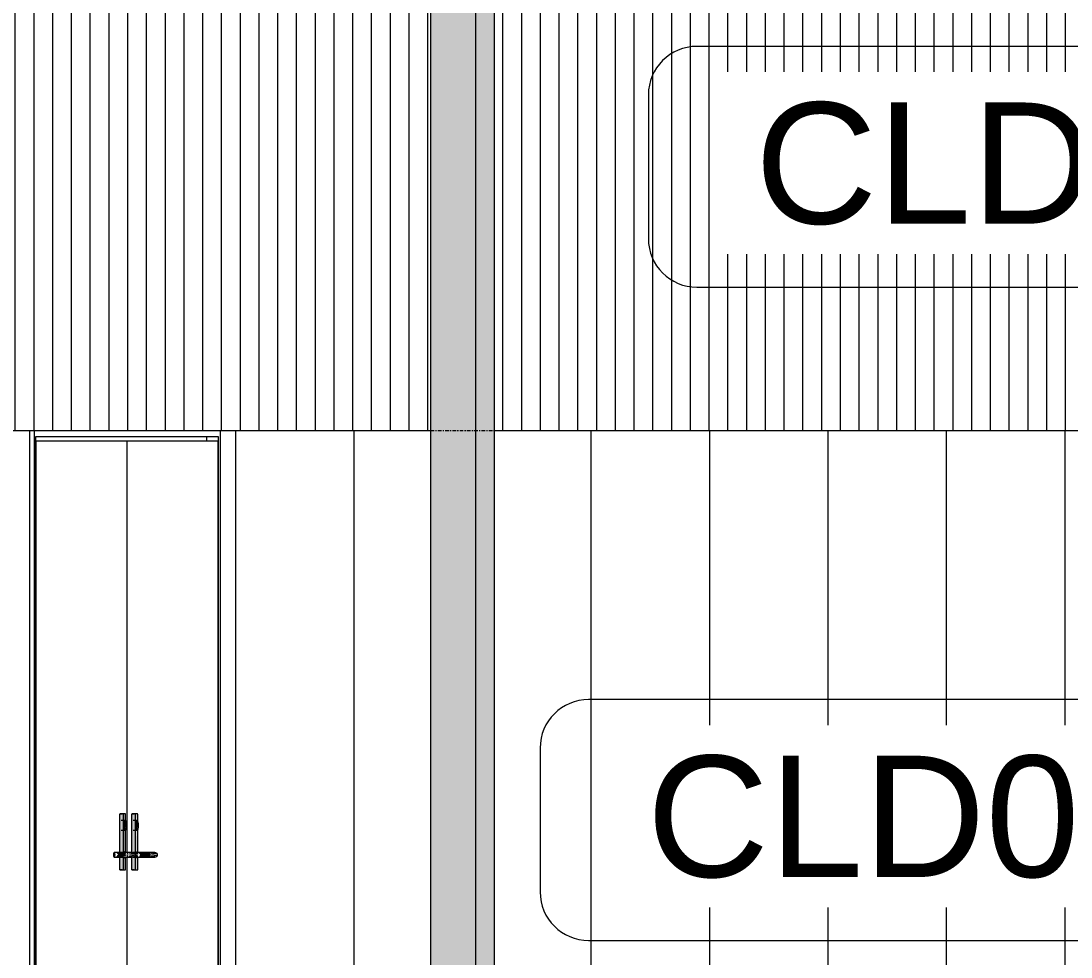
# Model space of a CAD drawing. Header units: millimetres. Extents: x -4612930 to -4329258, y -1064 to 30311.
# Drawn here: x -4524489 to -4521026, y 5863 to 8950 of the extents above; entities that cross this region are included whole.
import ezdxf

# ---------------------------------------------------------------- set-up
doc = ezdxf.new("R2010")
doc.units = ezdxf.units.MM
doc.linetypes.add('AEC_Center', pattern=[24, 12, -4, 4, -4])
for name, color, linetype, lineweight in [('A-ANNO-KEYN', 231, 'Continuous', 5), ('A-DOOR', 31, 'Continuous', 5), ('A-DOOR-FRAM', 31, 'Continuous', 5), ('A-FLOR-LEVL', 51, 'Continuous', 5), ('A-WALL', 113, 'Continuous', 5), ('A-WALL-PATT', 111, 'Continuous', 5), ('P-SANR-FIXT', 6, 'Continuous', 5)]:
    doc.layers.add(name, color=color, linetype=linetype, lineweight=lineweight)
doc.styles.add('Arial_1', font='arial.ttf', dxfattribs={"height": 400})

# ---------------------------------------------------------------- blocks, each defined once
blk = doc.blocks.new('Downpipe - L Spreader - Default-1556046-SOUTH WEST')
at = {"layer": 'P-SANR-FIXT'}
blk.add_hatch(color=256, dxfattribs=at).paths.add_polyline_path([(-4522940, 5200), (-4522927.3, 5200), (-4522927.3, 9643.8), (-4522931.2, 9643.1), (-4522945.6, 9647.9), (-4522953.5, 9650.5), (-4522989.2, 9643.1), (-4522987.8, 5200), (-4522945.6, 5200)])
blk.add_line((-4522927.2, 5200), (-4522927.2, 9646.5), dxfattribs=at)
blk = doc.blocks.new('X_Door-Panel-Hinge-Standard - Standard-2513151-SOUTH WEST')
at = {"layer": 'A-DOOR'}
for p, q in [((-4524139.1, 6207.1), (-4524139.1, 7565)), ((-4523839.6, 7565), (-4524139.1, 7565)), ((-4523839.6, 7565), (-4523839.6, 5225)), ((-4524139.1, 5225), (-4524139.1, 6192.9)), ((-4524090.3, 5645), (-4524090.3, 5325)), ((-4524090.3, 5645), (-4523888.4, 5645)), ((-4524087.7, 5643), (-4524090.3, 5645)), ((-4524087.7, 5643), (-4523887.2, 5643)), ((-4524087.7, 5327), (-4524087.7, 5643)), ((-4524081.2, 5623), (-4524081.2, 5347)), ((-4524081.2, 5623), (-4523893.7, 5623)), ((-4524081.2, 5621), (-4523909, 5621)), ((-4523913.9, 5621), (-4523905.7, 5601)), ((-4523909, 5609.1), (-4523909, 5621)), ((-4523908.3, 5623), (-4523908.3, 5609.1)), ((-4523893.7, 5347), (-4523893.7, 5623)), ((-4523888.4, 5645), (-4523887.2, 5643)), ((-4523887.2, 5643), (-4523887.2, 5327)), ((-4523905.7, 5601), (-4524081.2, 5601)), ((-4524081.2, 5598), (-4523905.7, 5598)), ((-4523914.8, 5598), (-4523905.7, 5575.8)), ((-4523909, 5583.9), (-4523909, 5598)), ((-4523908.3, 5598), (-4523908.3, 5583.9)), ((-4523905.7, 5601), (-4523905.7, 5598)), ((-4523905.7, 5575.8), (-4524081.2, 5575.8)), ((-4524081.2, 5572.8), (-4523905.7, 5572.8)), ((-4523905.7, 5550.6), (-4524081.2, 5550.6)), ((-4524081.2, 5547.6), (-4523905.7, 5547.6)), ((-4523914.8, 5572.8), (-4523905.7, 5550.6)), ((-4523914.8, 5547.6), (-4523905.7, 5525.4)), ((-4523909, 5558.7), (-4523909, 5572.8)), ((-4523909, 5533.5), (-4523909, 5547.6)), ((-4523908.3, 5572.8), (-4523908.3, 5558.7)), ((-4523908.3, 5547.6), (-4523908.3, 5533.5)), ((-4523905.7, 5575.8), (-4523905.7, 5572.8)), ((-4523905.7, 5550.6), (-4523905.7, 5547.6)), ((-4523905.7, 5525.4), (-4524081.2, 5525.4)), ((-4524081.2, 5522.4), (-4523905.7, 5522.4)), ((-4523914.8, 5522.4), (-4523905.7, 5500.2)), ((-4523909, 5508.3), (-4523909, 5522.4)), ((-4523908.3, 5522.4), (-4523908.3, 5508.3)), ((-4523905.7, 5525.4), (-4523905.7, 5522.4)), ((-4523905.7, 5500.2), (-4524081.2, 5500.2)), ((-4524081.2, 5497.2), (-4523905.7, 5497.2)), ((-4523905.7, 5475), (-4524081.2, 5475)), ((-4524081.2, 5472), (-4523905.7, 5472)), ((-4523914.8, 5497.2), (-4523905.7, 5475)), ((-4523914.8, 5472), (-4523905.7, 5449.8)), ((-4523909, 5483.1), (-4523909, 5497.2)), ((-4523909, 5457.9), (-4523909, 5472)), ((-4523908.3, 5497.2), (-4523908.3, 5483.1)), ((-4523908.3, 5472), (-4523908.3, 5457.9)), ((-4523905.7, 5500.2), (-4523905.7, 5497.2)), ((-4523905.7, 5475), (-4523905.7, 5472)), ((-4523905.7, 5449.8), (-4524081.2, 5449.8)), ((-4524081.2, 5446.8), (-4523905.7, 5446.8)), ((-4523914.8, 5446.8), (-4523905.7, 5424.6)), ((-4523909, 5432.7), (-4523909, 5446.8)), ((-4523908.3, 5446.8), (-4523908.3, 5432.7)), ((-4523905.7, 5449.8), (-4523905.7, 5446.8)), ((-4523905.7, 5424.6), (-4524081.2, 5424.6)), ((-4524081.2, 5421.6), (-4523905.7, 5421.6)), ((-4523914.8, 5421.6), (-4523905.7, 5399.4)), ((-4523909, 5407.5), (-4523909, 5421.6)), ((-4523908.3, 5421.6), (-4523908.3, 5407.5)), ((-4523905.7, 5424.6), (-4523905.7, 5421.6)), ((-4523905.7, 5399.4), (-4524081.2, 5399.4)), ((-4524081.2, 5396.4), (-4523905.7, 5396.4)), ((-4523905.7, 5374.2), (-4524081.2, 5374.2)), ((-4524081.2, 5371.2), (-4523905.7, 5371.2)), ((-4523914.8, 5396.4), (-4523905.7, 5374.2)), ((-4523914.8, 5371.2), (-4523905.7, 5349)), ((-4523909, 5382.3), (-4523909, 5396.4)), ((-4523909, 5357.1), (-4523909, 5371.2)), ((-4523908.3, 5396.4), (-4523908.3, 5382.3)), ((-4523908.3, 5371.2), (-4523908.3, 5357.1)), ((-4523905.7, 5399.4), (-4523905.7, 5396.4)), ((-4523905.7, 5374.2), (-4523905.7, 5371.2)), ((-4523905.7, 5349), (-4524081.3, 5349)), ((-4524081.2, 5347), (-4523893.7, 5347)), ((-4524090.3, 5325), (-4524087.7, 5327)), ((-4524090.3, 5325), (-4523888.4, 5325)), ((-4523887.2, 5327), (-4524087.7, 5327)), ((-4523888.4, 5325), (-4523887.2, 5327)), ((-4523839.6, 5225), (-4524139.1, 5225))]:
    blk.add_line(p, q, dxfattribs=at)
blk = doc.blocks.new('X_Door-Frame-Metal - Standard-V54-SOUTH WEST')
at = {"layer": 'A-DOOR-FRAM'}
for p, q in [((-4524459.7, 5200), (-4524459.7, 7600)), ((-4524446.4, 7600), (-4524446.4, 5200)), ((-4523832.4, 7600), (-4523832.4, 5200)), ((-4524439.9, 5200), (-4524439.9, 7580)), ((-4524439.9, 7580), (-4523838.9, 7580)), ((-4523877.7, 7580), (-4523877.7, 7565)), ((-4523838.9, 7580), (-4523838.9, 5200)), ((-4524007.2, 5225), (-4524007.2, 5200)), ((-4523976.6, 5225), (-4523976.6, 5200)), ((-4523885.8, 5225), (-4523885.8, 5200)), ((-4523877.7, 5225), (-4523877.7, 5200))]:
    blk.add_line(p, q, dxfattribs=at)
blk = doc.blocks.new('X_Door-Handle-Lockwood 4800 Series Lever - Standard-V55-SOUTH WEST')
at = {"layer": 'A-DOOR'}
for points in [[(-4524112.9, 6151), (-4524112.9, 6334), (-4524123.8, 6334), (-4524123.8, 6205.7), (-4524116.6, 6204), (-4524115.9, 6197.9), (-4524117.8, 6194.3), (-4524123.8, 6194.3), (-4524121.7, 6151), (-4524115.6, 6151)], [(-4524111.9, 6303), (-4524108.6, 6303), (-4524108.6, 6311.7), (-4524112.4, 6309.4), (-4524112.2, 6303)], [(-4524111.9, 6291), (-4524108.6, 6291), (-4524108.6, 6303), (-4524112.2, 6303)], [(-4524110.3, 6282.3), (-4524107.9, 6284.6), (-4524111.5, 6291), (-4524111.9, 6289.2), (-4524110.8, 6283.5)], [(-4524108.7, 6193.1), (-4524102.2, 6195), (-4524105.4, 6200), (-4524112, 6197.9), (-4524110.3, 6193.1), (-4524108.9, 6193.1)], [(-4524105.4, 6200), (-4524102.7, 6202.1), (-4524102.8, 6206.9), (-4524111.5, 6204.8), (-4524110.3, 6200), (-4524105.9, 6200)], [(-4524062.4, 6200), (-4524061.8, 6202.1), (-4524064.2, 6207.3), (-4524075.5, 6206.8), (-4524100.4, 6207), (-4524100.3, 6205.2), (-4524096.3, 6200), (-4524064.2, 6200)], [(-4524070, 6192.1), (-4524062, 6194.5), (-4524062.4, 6200), (-4524096.9, 6200), (-4524100, 6193), (-4524072.7, 6192.6)], [(-4524060.5, 6194.3), (-4524042.7, 6196), (-4524042, 6200), (-4524058.6, 6197.9), (-4524059.4, 6195.8)], [(-4524057.3, 6200), (-4524042, 6202.1), (-4524043.9, 6205.7), (-4524059.3, 6204), (-4524057.7, 6200)]]:
    blk.add_hatch(color=256, dxfattribs=at).paths.add_polyline_path(points)
h = blk.add_hatch(color=256, dxfattribs=at)
h.paths.add_polyline_path([(-4524104.5, 6151), (-4524107.9, 6190.3), (-4524110.3, 6191.3), (-4524111.7, 6190), (-4524112.9, 6151)])
h.paths.add_polyline_path([(-4524112.9, 6151), (-4524112.2, 6303), (-4524112.9, 6281.9), (-4524112.9, 6190)])
h.paths.add_polyline_path([(-4524111.8, 6202.6), (-4524108.7, 6210), (-4524105.5, 6210.7), (-4524107.9, 6281.3), (-4524110.3, 6282.3), (-4524111.8, 6281.3), (-4524111.8, 6203)])
h.paths.add_polyline_path([(-4524105, 6311.7), (-4524104.5, 6312.7), (-4524104.9, 6312.7)])
h.paths.add_polyline_path([(-4524108.7, 6313), (-4524105.4, 6335), (-4524112.4, 6334), (-4524111.9, 6331.3)])
h = blk.add_hatch(color=256, dxfattribs=at)
h.paths.add_polyline_path([(-4524108.6, 6291), (-4524102.1, 6291), (-4524103.2, 6307.4), (-4524105.4, 6310.5), (-4524108.6, 6303)])
h.paths.add_polyline_path([(-4524105.4, 6281), (-4524102.7, 6288.6), (-4524108.6, 6291), (-4524105.4, 6281.1)])
h = blk.add_hatch(color=256, dxfattribs=at)
h.paths.add_polyline_path([(-4524107, 6283.9), (-4524107.1, 6286.1), (-4524107.1, 6283.9)])
h.paths.add_polyline_path([(-4524105.5, 6289.7), (-4524105.4, 6291), (-4524107.5, 6290.5)])
h = blk.add_hatch(color=256, dxfattribs=at)
h.paths.add_polyline_path([(-4524052.7, 6207.2), (-4524053.6, 6205.7), (-4524050.8, 6205.7), (-4524048.2, 6208)])
h.paths.add_polyline_path([(-4524061.6, 6200), (-4524058.6, 6202.1), (-4524057.7, 6205.7), (-4524061.9, 6204), (-4524061.6, 6200.4)])
h = blk.add_hatch(color=256, dxfattribs=at)
h.paths.add_polyline_path([(-4524048.2, 6192), (-4524053.6, 6194.3), (-4524052.7, 6192.8)])
h.paths.add_polyline_path([(-4524052.7, 6192.8), (-4524056.4, 6194.3), (-4524059.3, 6196), (-4524059.3, 6200), (-4524061.8, 6197.9), (-4524060.5, 6193.8), (-4524056.1, 6192.9)])
for p, q in [((-4524123.8, 6205.7), (-4524123.8, 6334)), ((-4524112.6, 6335), (-4524123.5, 6335)), ((-4524123.5, 6335), (-4524115.7, 6335)), ((-4524105.4, 6313), (-4524119.6, 6313)), ((-4524112.9, 6334), (-4524112.9, 6151)), ((-4524104.8, 6335), (-4524112.6, 6335)), ((-4524104.5, 6312.3), (-4524104.5, 6334)), ((-4524119.6, 6281), (-4524105.4, 6281)), ((-4524111.9, 6291), (-4524111.9, 6303)), ((-4524108.6, 6303), (-4524108.6, 6291)), ((-4524104.5, 6206.9), (-4524104.5, 6281.9)), ((-4524102.1, 6291), (-4524102.1, 6303)), ((-4524100.2, 6208), (-4524119.6, 6208)), ((-4524066, 6208), (-4524073.6, 6208)), ((-4524049.3, 6208), (-4524065.9, 6208)), ((-4524123.8, 6151), (-4524123.8, 6194.3)), ((-4524119.6, 6192), (-4524100.2, 6192)), ((-4524104.5, 6151), (-4524104.5, 6193.3)), ((-4524073.6, 6192), (-4524066, 6192)), ((-4524065.9, 6192), (-4524049.3, 6192)), ((-4524123.5, 6150), (-4524112.6, 6150)), ((-4524115.7, 6150), (-4524123.5, 6150)), ((-4524112.6, 6150), (-4524104.8, 6150))]:
    blk.add_line(p, q, dxfattribs=at)
at = {"layer": 'A-DOOR', "flags": 128}
for points in [[(-4524065.9, 6208), (-4524066.2, 6208), (-4524066.6, 6208), (-4524067.1, 6208), (-4524067.6, 6208), (-4524068.1, 6208), (-4524068.7, 6208), (-4524069.3, 6208), (-4524069.9, 6208), (-4524070.6, 6208), (-4524071.3, 6208), (-4524072, 6208), (-4524072.8, 6208), (-4524073.6, 6208), (-4524074.4, 6208), (-4524075.3, 6208), (-4524076.2, 6208), (-4524077.1, 6208), (-4524078, 6208), (-4524078.9, 6208), (-4524079.9, 6208), (-4524080.9, 6208), (-4524081.9, 6208), (-4524082.9, 6208), (-4524084, 6208), (-4524085, 6208), (-4524086.1, 6208), (-4524087.1, 6208), (-4524088.2, 6208), (-4524089.3, 6208), (-4524090.3, 6208), (-4524091.4, 6208), (-4524092.5, 6208), (-4524093.6, 6208), (-4524094.6, 6208), (-4524095.7, 6208), (-4524096.8, 6208), (-4524097.8, 6208), (-4524098.9, 6208), (-4524099.9, 6208), (-4524100.2, 6208)], [(-4524066, 6208), (-4524065, 6208), (-4524064, 6208), (-4524063, 6208), (-4524062, 6208), (-4524061.1, 6208), (-4524060.2, 6208), (-4524059.3, 6208), (-4524058.4, 6208), (-4524057.6, 6208), (-4524056.8, 6208), (-4524056, 6208), (-4524055.2, 6208), (-4524054.5, 6208), (-4524053.8, 6208), (-4524053.1, 6208), (-4524052.5, 6208), (-4524051.9, 6208), (-4524051.3, 6208), (-4524050.8, 6208), (-4524050.4, 6208), (-4524049.9, 6208), (-4524049.5, 6208), (-4524049.2, 6208), (-4524048.8, 6208), (-4524048.6, 6208), (-4524048.3, 6208), (-4524048.1, 6208), (-4524048, 6208), (-4524047.9, 6208), (-4524047.8, 6208), (-4524047.8, 6208)], [(-4524047.8, 6208), (-4524047.8, 6208), (-4524047.9, 6208), (-4524048, 6208), (-4524048.1, 6208), (-4524048.3, 6208), (-4524048.6, 6208), (-4524048.8, 6208), (-4524049.2, 6208), (-4524049.3, 6208)], [(-4524047.8, 6208), (-4524047.5, 6208), (-4524047.1, 6208), (-4524046.8, 6207.9), (-4524046.5, 6207.9), (-4524046.2, 6207.8), (-4524045.9, 6207.8), (-4524045.6, 6207.7), (-4524045.3, 6207.6), (-4524045, 6207.5), (-4524044.7, 6207.4), (-4524044.4, 6207.2), (-4524044.1, 6207.1), (-4524043.8, 6206.9), (-4524043.5, 6206.8), (-4524043.3, 6206.6), (-4524043, 6206.4), (-4524042.8, 6206.2), (-4524042.5, 6206), (-4524042.3, 6205.8), (-4524042, 6205.6), (-4524041.8, 6205.3), (-4524041.6, 6205.1), (-4524041.4, 6204.8), (-4524041.2, 6204.6), (-4524041.1, 6204.3), (-4524040.9, 6204), (-4524040.7, 6203.8), (-4524040.6, 6203.5), (-4524040.5, 6203.2), (-4524040.3, 6202.9), (-4524040.2, 6202.6), (-4524040.1, 6202.3), (-4524040, 6202), (-4524040, 6201.7), (-4524039.9, 6201.4), (-4524039.9, 6201), (-4524039.8, 6200.7), (-4524039.8, 6200.4), (-4524039.8, 6200.1), (-4524039.8, 6200)], [(-4524039.8, 6200), (-4524039.8, 6199.7), (-4524039.8, 6199.4), (-4524039.8, 6199), (-4524039.9, 6198.7), (-4524039.9, 6198.4), (-4524040, 6198.1), (-4524040.1, 6197.8), (-4524040.2, 6197.5), (-4524040.3, 6197.2), (-4524040.4, 6196.9), (-4524040.6, 6196.6), (-4524040.7, 6196.3), (-4524040.8, 6196), (-4524041, 6195.8), (-4524041.2, 6195.5), (-4524041.4, 6195.2), (-4524041.6, 6195), (-4524041.8, 6194.7), (-4524042, 6194.5), (-4524042.2, 6194.3), (-4524042.4, 6194), (-4524042.7, 6193.8), (-4524042.9, 6193.6), (-4524043.2, 6193.4), (-4524043.5, 6193.3), (-4524043.7, 6193.1), (-4524044, 6192.9), (-4524044.3, 6192.8), (-4524044.6, 6192.7), (-4524044.9, 6192.5), (-4524045.2, 6192.4), (-4524045.5, 6192.3), (-4524045.8, 6192.3), (-4524046.1, 6192.2), (-4524046.4, 6192.1), (-4524046.7, 6192.1), (-4524047.1, 6192), (-4524047.4, 6192), (-4524047.7, 6192), (-4524047.8, 6192)], [(-4524100.2, 6192), (-4524099.2, 6192), (-4524098.1, 6192), (-4524097.1, 6192), (-4524096, 6192), (-4524094.9, 6192), (-4524093.9, 6192), (-4524092.8, 6192), (-4524091.7, 6192), (-4524090.6, 6192), (-4524089.5, 6192), (-4524088.5, 6192), (-4524087.4, 6192), (-4524086.3, 6192), (-4524085.3, 6192), (-4524084.2, 6192), (-4524083.2, 6192), (-4524082.2, 6192), (-4524081.2, 6192), (-4524080.2, 6192), (-4524079.2, 6192), (-4524078.2, 6192), (-4524077.3, 6192), (-4524076.4, 6192), (-4524075.5, 6192), (-4524074.7, 6192), (-4524073.8, 6192), (-4524073, 6192), (-4524072.2, 6192), (-4524071.5, 6192), (-4524070.8, 6192), (-4524070.1, 6192), (-4524069.5, 6192), (-4524068.8, 6192), (-4524068.3, 6192), (-4524067.7, 6192), (-4524067.2, 6192), (-4524066.8, 6192), (-4524066.3, 6192), (-4524066, 6192), (-4524065.9, 6192)], [(-4524047.8, 6192), (-4524047.8, 6192), (-4524047.9, 6192), (-4524048, 6192), (-4524048.1, 6192), (-4524048.3, 6192), (-4524048.6, 6192), (-4524048.8, 6192), (-4524049.2, 6192), (-4524049.5, 6192), (-4524049.9, 6192), (-4524050.4, 6192), (-4524050.8, 6192), (-4524051.4, 6192), (-4524051.9, 6192), (-4524052.5, 6192), (-4524053.1, 6192), (-4524053.8, 6192), (-4524054.5, 6192), (-4524055.2, 6192), (-4524056, 6192), (-4524056.8, 6192), (-4524057.6, 6192), (-4524058.4, 6192), (-4524059.3, 6192), (-4524060.2, 6192), (-4524061.1, 6192), (-4524062.1, 6192), (-4524063, 6192), (-4524064, 6192), (-4524065, 6192), (-4524066, 6192)], [(-4524049.3, 6192), (-4524048.9, 6192), (-4524048.6, 6192), (-4524048.4, 6192), (-4524048.2, 6192), (-4524048, 6192), (-4524047.9, 6192), (-4524047.8, 6192), (-4524047.8, 6192)]]:
    blk.add_lwpolyline(points, dxfattribs=at)
at = {"layer": 'A-DOOR'}
for centre, major_axis, start_param, end_param in [((-4524123.5, 6334), (0, 1), 0, 1.570796), ((-4524115.7, 6334), (0, 1), 4.712389, 6.283185), ((-4524112.6, 6334), (0, 1), 0, 1.570796), ((-4524108.7, 6303), (0, 10), 5.497787, 7.853982), ((-4524105.4, 6303), (0, 10), 4.712389, 7.853982), ((-4524104.8, 6334), (0, 1), 4.712389, 6.021386), ((-4524108.7, 6291), (0, 10), 1.570796, 3.926991), ((-4524105.4, 6291), (0, 10), 1.570796, 4.712389), ((-4524108.7, 6200), (0, 10), 5.497787, 7.853982), ((-4524108.7, 6200), (0, 10), 1.570796, 3.926991), ((-4524123.5, 6151), (0, 1), 1.570796, 3.141593), ((-4524115.7, 6151), (0, 1), 3.141593, 4.712389), ((-4524112.6, 6151), (0, 1), 1.570796, 3.141593), ((-4524104.8, 6151), (0, 1), 3.141593, 4.712389)]:
    blk.add_ellipse(centre, major_axis=major_axis, ratio=0.325575, start_param=start_param, end_param=end_param, dxfattribs=at)
blk = doc.blocks.new('Downpipe - L Spreader - Default-V75-SOUTH WEST')
at = {"layer": 'P-SANR-FIXT'}
for points in [[(-4523131.4, 5200), (-4523088.4, 5200), (-4523088.4, 9706), (-4523120.6, 9737.5), (-4523137.6, 9760.5), (-4523138.8, 9760.5), (-4523137.6, 5200)], [(-4523069.2, 5200), (-4522989.2, 5200), (-4522989.2, 9643.8), (-4522993.1, 9643.1), (-4523007.6, 9648), (-4523031.1, 9661.5), (-4523069.2, 9689.7), (-4523088.4, 9706), (-4523088.4, 5200)]]:
    blk.add_hatch(color=256, dxfattribs=at).paths.add_polyline_path(points)
for p, q in [((-4523139, 9765.5), (-4523139, 5200)), ((-4522989, 5200), (-4522989, 9646.5))]:
    blk.add_line(p, q, dxfattribs=at)
blk = doc.blocks.new('X_Door-Panel-Hinge-Standard - Standard-2513084-SOUTH WEST')
at = {"layer": 'A-DOOR'}
for p, q in [((-4524439.3, 5225), (-4524439.3, 7565)), ((-4524139.8, 7565), (-4524439.3, 7565)), ((-4524139.8, 7565), (-4524139.8, 6206.8)), ((-4524139.8, 6193.2), (-4524139.8, 5225)), ((-4524387.9, 5643), (-4524390.4, 5645)), ((-4524390.4, 5645), (-4524390.4, 5325)), ((-4524390.4, 5645), (-4524188.6, 5645)), ((-4524387.9, 5643), (-4524187.3, 5643)), ((-4524387.9, 5327), (-4524387.9, 5643)), ((-4524381.4, 5623), (-4524381.4, 5347)), ((-4524381.4, 5623), (-4524193.9, 5623)), ((-4524381.4, 5621), (-4524209.2, 5621)), ((-4524214.1, 5621.1), (-4524205.9, 5601)), ((-4524209.2, 5609.1), (-4524209.2, 5621)), ((-4524208.5, 5623), (-4524208.5, 5609.1)), ((-4524193.9, 5347), (-4524193.9, 5623)), ((-4524188.6, 5645), (-4524187.3, 5643)), ((-4524187.3, 5643), (-4524187.3, 5327)), ((-4524205.9, 5601), (-4524381.4, 5601)), ((-4524381.4, 5598), (-4524205.9, 5598)), ((-4524215, 5598), (-4524205.9, 5575.8)), ((-4524209.2, 5583.9), (-4524209.2, 5598)), ((-4524208.5, 5598), (-4524208.5, 5583.9)), ((-4524205.9, 5601), (-4524205.9, 5598)), ((-4524205.9, 5575.8), (-4524381.4, 5575.8)), ((-4524381.4, 5572.8), (-4524205.9, 5572.8)), ((-4524205.9, 5550.6), (-4524381.4, 5550.6)), ((-4524381.4, 5547.6), (-4524205.9, 5547.6)), ((-4524215, 5572.8), (-4524205.9, 5550.6)), ((-4524215, 5547.6), (-4524205.9, 5525.4)), ((-4524209.2, 5558.7), (-4524209.2, 5572.8)), ((-4524209.2, 5533.5), (-4524209.2, 5547.6)), ((-4524208.5, 5572.8), (-4524208.5, 5558.7)), ((-4524208.5, 5547.6), (-4524208.5, 5533.5)), ((-4524205.9, 5575.8), (-4524205.9, 5572.8)), ((-4524205.9, 5550.6), (-4524205.9, 5547.6)), ((-4524205.9, 5525.4), (-4524381.4, 5525.4)), ((-4524381.4, 5522.4), (-4524205.9, 5522.4)), ((-4524215, 5522.4), (-4524205.9, 5500.2)), ((-4524209.2, 5508.3), (-4524209.2, 5522.4)), ((-4524208.5, 5522.4), (-4524208.5, 5508.3)), ((-4524205.9, 5525.4), (-4524205.9, 5522.4)), ((-4524205.9, 5500.2), (-4524381.4, 5500.2)), ((-4524381.4, 5497.2), (-4524205.9, 5497.2)), ((-4524205.9, 5475), (-4524381.4, 5475)), ((-4524381.4, 5472), (-4524205.9, 5472)), ((-4524215, 5497.2), (-4524205.9, 5475)), ((-4524215, 5472), (-4524205.9, 5449.8)), ((-4524209.2, 5483.1), (-4524209.2, 5497.2)), ((-4524209.2, 5457.9), (-4524209.2, 5472)), ((-4524208.5, 5497.2), (-4524208.5, 5483.1)), ((-4524208.5, 5472), (-4524208.5, 5457.9)), ((-4524205.9, 5500.2), (-4524205.9, 5497.2)), ((-4524205.9, 5475), (-4524205.9, 5472)), ((-4524205.9, 5449.8), (-4524381.4, 5449.8)), ((-4524381.4, 5446.8), (-4524205.9, 5446.8)), ((-4524215, 5446.8), (-4524205.9, 5424.6)), ((-4524209.2, 5432.7), (-4524209.2, 5446.8)), ((-4524208.5, 5446.8), (-4524208.5, 5432.7)), ((-4524205.9, 5449.8), (-4524205.9, 5446.8)), ((-4524205.9, 5424.6), (-4524381.4, 5424.6)), ((-4524381.4, 5421.6), (-4524205.9, 5421.6)), ((-4524215, 5421.6), (-4524205.9, 5399.4)), ((-4524209.2, 5407.5), (-4524209.2, 5421.6)), ((-4524208.5, 5421.6), (-4524208.5, 5407.5)), ((-4524205.9, 5424.6), (-4524205.9, 5421.6)), ((-4524205.9, 5399.4), (-4524381.4, 5399.4)), ((-4524381.4, 5396.4), (-4524205.9, 5396.4)), ((-4524205.9, 5374.2), (-4524381.4, 5374.2)), ((-4524381.4, 5371.2), (-4524205.9, 5371.2)), ((-4524215, 5396.4), (-4524205.9, 5374.2)), ((-4524215, 5371.2), (-4524205.9, 5349)), ((-4524209.2, 5382.3), (-4524209.2, 5396.4)), ((-4524209.2, 5357.1), (-4524209.2, 5371.2)), ((-4524208.5, 5396.4), (-4524208.5, 5382.3)), ((-4524208.5, 5371.2), (-4524208.5, 5357.1)), ((-4524205.9, 5399.4), (-4524205.9, 5396.4)), ((-4524205.9, 5374.2), (-4524205.9, 5371.2)), ((-4524205.9, 5349), (-4524381.4, 5349)), ((-4524381.4, 5347), (-4524193.9, 5347)), ((-4524387.9, 5327), (-4524390.4, 5325)), ((-4524390.4, 5325), (-4524188.6, 5325)), ((-4524187.3, 5327), (-4524387.9, 5327)), ((-4524187.3, 5327), (-4524188.6, 5325)), ((-4524139.8, 5225), (-4524439.3, 5225))]:
    blk.add_line(p, q, dxfattribs=at)
blk = doc.blocks.new('X_Door-Handle-Lockwood 4800 Series Lever - Standard-V172-SOUTH WEST')
at = {"layer": 'A-DOOR'}
h = blk.add_hatch(color=256, dxfattribs=at)
h.paths.add_polyline_path([(-4524152.6, 6151), (-4524153.9, 6193.2), (-4524163.5, 6192.1), (-4524163.5, 6151), (-4524153.8, 6151)])
h.paths.add_polyline_path([(-4524152.6, 6206.7), (-4524152.6, 6334), (-4524163.5, 6334), (-4524163.5, 6207.9), (-4524153.8, 6206.8)])
h = blk.add_hatch(color=256, dxfattribs=at)
h.paths.add_polyline_path([(-4524144.2, 6151), (-4524147.6, 6190.3), (-4524150, 6191.3), (-4524151.4, 6190), (-4524152.6, 6151)])
h.paths.add_polyline_path([(-4524150.8, 6206.6), (-4524148.4, 6210), (-4524145.3, 6210.7), (-4524147.6, 6281.3), (-4524150, 6282.3), (-4524151.6, 6281.9), (-4524151.2, 6206.6)])
h.paths.add_polyline_path([(-4524145.2, 6206.9), (-4524144.2, 6206.9), (-4524145.2, 6210.7)])
h.paths.add_polyline_path([(-4524148.4, 6313), (-4524145.2, 6335), (-4524152.1, 6334), (-4524151.7, 6331.3)])
for points in [[(-4524151.7, 6303), (-4524148.4, 6303), (-4524148.4, 6311.7), (-4524152.1, 6310.1), (-4524151.9, 6303)], [(-4524148.2, 6303), (-4524145.2, 6303), (-4524147.4, 6307.6), (-4524148.2, 6305.6), (-4524148.4, 6303)], [(-4524151.7, 6291), (-4524148.4, 6291), (-4524148.4, 6303), (-4524151.9, 6303)], [(-4524147.9, 6282.3), (-4524147.6, 6284.6), (-4524151.2, 6291), (-4524151.7, 6289), (-4524150, 6282.3), (-4524148, 6282.3)], [(-4524142, 6204.8), (-4524143, 6206.9), (-4524141.9, 6205.6)], [(-4524134.4, 6194.3), (-4524116.6, 6196), (-4524115.6, 6200), (-4524132.5, 6197.9), (-4524133.4, 6195.7)], [(-4524115.6, 6200), (-4524117.8, 6205.7), (-4524133, 6203.5), (-4524130.3, 6200), (-4524123.8, 6200)], [(-4524141.2, 6193.1), (-4524142.4, 6194.3), (-4524141.7, 6193.1)]]:
    blk.add_hatch(color=256, dxfattribs=at).paths.add_polyline_path(points)
h = blk.add_hatch(color=256, dxfattribs=at)
h.paths.add_polyline_path([(-4524141.8, 6291), (-4524141.8, 6303), (-4524148.4, 6303), (-4524148.4, 6291), (-4524144.2, 6291)])
h.paths.add_polyline_path([(-4524145.1, 6281), (-4524144.5, 6289.9), (-4524148.2, 6288.4), (-4524145.2, 6281.1)])
h.paths.add_polyline_path([(-4524141.8, 6303), (-4524145.9, 6312.7), (-4524147.9, 6308), (-4524144.2, 6304.9)])
h = blk.add_hatch(color=256, dxfattribs=at)
h.paths.add_polyline_path([(-4524146.8, 6283.9), (-4524147.2, 6286), (-4524147.4, 6283.9)])
h.paths.add_polyline_path([(-4524148.2, 6288.4), (-4524147.9, 6291), (-4524148.3, 6289.1)])
h = blk.add_hatch(color=256, dxfattribs=at)
h.paths.add_polyline_path([(-4524145.2, 6200), (-4524142.2, 6202.2), (-4524144.2, 6205.9), (-4524168.8, 6207.5), (-4524175.4, 6206.9), (-4524168.8, 6200), (-4524146.1, 6200)])
h.paths.add_polyline_path([(-4524137.1, 6200), (-4524135.7, 6202.1), (-4524137.1, 6207), (-4524139.6, 6204.9), (-4524138.8, 6200)])
h = blk.add_hatch(color=256, dxfattribs=at)
h.paths.add_polyline_path([(-4524164, 6192.1), (-4524142, 6196), (-4524144.2, 6200), (-4524170.8, 6200), (-4524175.4, 6193.1), (-4524164.9, 6192.2)])
h.paths.add_polyline_path([(-4524140, 6192.8), (-4524135.9, 6194.7), (-4524137.1, 6200), (-4524139.2, 6197.9), (-4524140, 6192.9)])
h = blk.add_hatch(color=256, dxfattribs=at)
h.paths.add_polyline_path([(-4524132.5, 6200), (-4524132.5, 6202.1), (-4524134.7, 6202.1), (-4524135.5, 6200), (-4524133.2, 6200)])
h.paths.add_polyline_path([(-4524139, 6200.7), (-4524140, 6204.7), (-4524141.9, 6201.9), (-4524139.1, 6200.8)])
h.paths.add_polyline_path([(-4524135.6, 6201.7), (-4524134.4, 6206.6), (-4524135.9, 6205.3), (-4524135.7, 6202.1)])
h = blk.add_hatch(color=256, dxfattribs=at)
h.paths.add_polyline_path([(-4524130.3, 6192), (-4524135.8, 6196), (-4524133.8, 6193.2), (-4524132.7, 6192.8)])
h.paths.add_polyline_path([(-4524139.6, 6195.1), (-4524140, 6198.9), (-4524141.9, 6195.9), (-4524139.8, 6195.2)])
h.paths.add_polyline_path([(-4524133, 6196.5), (-4524133.2, 6200), (-4524134.4, 6197.7), (-4524133.2, 6196.6)])
for p, q in [((-4524163.5, 6207.9), (-4524163.5, 6334)), ((-4524152.3, 6335), (-4524163.2, 6335)), ((-4524163.2, 6335), (-4524155.4, 6335)), ((-4524145.1, 6313), (-4524159.3, 6313)), ((-4524152.6, 6334), (-4524152.6, 6206.7)), ((-4524144.5, 6335), (-4524152.3, 6335)), ((-4524144.2, 6308.5), (-4524144.2, 6334)), ((-4524159.3, 6281), (-4524145.1, 6281)), ((-4524151.7, 6291), (-4524151.7, 6303)), ((-4524148.4, 6303), (-4524148.4, 6291)), ((-4524144.2, 6206.7), (-4524144.2, 6281.9)), ((-4524141.8, 6291), (-4524141.8, 6303)), ((-4524174.1, 6208), (-4524181.7, 6208)), ((-4524139.9, 6208), (-4524159.3, 6208)), ((-4524123.2, 6208), (-4524139.8, 6208)), ((-4524181.7, 6192), (-4524174.1, 6192)), ((-4524163.5, 6151), (-4524163.5, 6192.1)), ((-4524159.3, 6192), (-4524139.9, 6192)), ((-4524152.6, 6193.3), (-4524152.6, 6151)), ((-4524144.2, 6151), (-4524144.2, 6193.1)), ((-4524139.8, 6192), (-4524123.2, 6192)), ((-4524163.2, 6150), (-4524152.3, 6150)), ((-4524155.4, 6150), (-4524163.2, 6150)), ((-4524152.3, 6150), (-4524144.5, 6150))]:
    blk.add_line(p, q, dxfattribs=at)
at = {"layer": 'A-DOOR', "flags": 128}
for points in [[(-4524139.8, 6208), (-4524140.1, 6208), (-4524140.6, 6208), (-4524141, 6208), (-4524141.5, 6208), (-4524142, 6208), (-4524142.6, 6208), (-4524143.2, 6208), (-4524143.8, 6208), (-4524144.5, 6208), (-4524145.2, 6208), (-4524145.9, 6208), (-4524146.7, 6208), (-4524147.5, 6208), (-4524148.3, 6208), (-4524149.2, 6208), (-4524150.1, 6208), (-4524151, 6208), (-4524151.9, 6208), (-4524152.8, 6208), (-4524153.8, 6208), (-4524154.8, 6208), (-4524155.8, 6208), (-4524156.8, 6208), (-4524157.9, 6208), (-4524158.9, 6208), (-4524160, 6208), (-4524161, 6208), (-4524162.1, 6208), (-4524163.2, 6208), (-4524164.2, 6208), (-4524165.3, 6208), (-4524166.4, 6208), (-4524167.5, 6208), (-4524168.6, 6208), (-4524169.6, 6208), (-4524170.7, 6208), (-4524171.7, 6208), (-4524172.8, 6208), (-4524173.8, 6208), (-4524174.1, 6208)], [(-4524139.9, 6208), (-4524138.9, 6208), (-4524137.9, 6208), (-4524136.9, 6208), (-4524135.9, 6208), (-4524135, 6208), (-4524134.1, 6208), (-4524133.2, 6208), (-4524132.3, 6208), (-4524131.5, 6208), (-4524130.7, 6208), (-4524129.9, 6208), (-4524129.1, 6208), (-4524128.4, 6208), (-4524127.7, 6208), (-4524127, 6208), (-4524126.4, 6208), (-4524125.8, 6208), (-4524125.3, 6208), (-4524124.7, 6208), (-4524124.3, 6208), (-4524123.8, 6208), (-4524123.4, 6208), (-4524123.1, 6208), (-4524122.7, 6208), (-4524122.5, 6208), (-4524122.2, 6208), (-4524122, 6208), (-4524121.9, 6208), (-4524121.8, 6208), (-4524121.7, 6208), (-4524121.7, 6208)], [(-4524121.7, 6208), (-4524121.7, 6208), (-4524121.8, 6208), (-4524121.9, 6208), (-4524122, 6208), (-4524122.2, 6208), (-4524122.5, 6208), (-4524122.7, 6208), (-4524123.1, 6208), (-4524123.2, 6208)], [(-4524121.7, 6208), (-4524121.4, 6208), (-4524121.1, 6208), (-4524120.7, 6207.9), (-4524120.4, 6207.9), (-4524120.1, 6207.8), (-4524119.8, 6207.8), (-4524119.5, 6207.7), (-4524119.2, 6207.6), (-4524118.9, 6207.5), (-4524118.6, 6207.4), (-4524118.3, 6207.2), (-4524118, 6207.1), (-4524117.7, 6206.9), (-4524117.4, 6206.8), (-4524117.2, 6206.6), (-4524116.9, 6206.4), (-4524116.7, 6206.2), (-4524116.4, 6206), (-4524116.2, 6205.8), (-4524116, 6205.6), (-4524115.7, 6205.3), (-4524115.5, 6205.1), (-4524115.3, 6204.8), (-4524115.1, 6204.6), (-4524115, 6204.3), (-4524114.8, 6204), (-4524114.6, 6203.8), (-4524114.5, 6203.5), (-4524114.4, 6203.2), (-4524114.2, 6202.9), (-4524114.1, 6202.6), (-4524114, 6202.3), (-4524113.9, 6202), (-4524113.9, 6201.7), (-4524113.8, 6201.4), (-4524113.8, 6201), (-4524113.7, 6200.7), (-4524113.7, 6200.4), (-4524113.7, 6200.1), (-4524113.7, 6200)], [(-4524113.7, 6200), (-4524113.7, 6199.7), (-4524113.7, 6199.4), (-4524113.8, 6199), (-4524113.8, 6198.7), (-4524113.9, 6198.4), (-4524113.9, 6198.1), (-4524114, 6197.8), (-4524114.1, 6197.5), (-4524114.2, 6197.2), (-4524114.3, 6196.9), (-4524114.5, 6196.6), (-4524114.6, 6196.3), (-4524114.8, 6196), (-4524114.9, 6195.8), (-4524115.1, 6195.5), (-4524115.3, 6195.2), (-4524115.5, 6195), (-4524115.7, 6194.7), (-4524115.9, 6194.5), (-4524116.1, 6194.3), (-4524116.4, 6194), (-4524116.6, 6193.8), (-4524116.8, 6193.6), (-4524117.1, 6193.4), (-4524117.4, 6193.3), (-4524117.6, 6193.1), (-4524117.9, 6192.9), (-4524118.2, 6192.8), (-4524118.5, 6192.7), (-4524118.8, 6192.5), (-4524119.1, 6192.4), (-4524119.4, 6192.3), (-4524119.7, 6192.3), (-4524120, 6192.2), (-4524120.3, 6192.1), (-4524120.7, 6192.1), (-4524121, 6192), (-4524121.3, 6192), (-4524121.6, 6192), (-4524121.7, 6192)], [(-4524174.1, 6192), (-4524173.1, 6192), (-4524172, 6192), (-4524171, 6192), (-4524169.9, 6192), (-4524168.8, 6192), (-4524167.8, 6192), (-4524166.7, 6192), (-4524165.6, 6192), (-4524164.5, 6192), (-4524163.5, 6192), (-4524162.4, 6192), (-4524161.3, 6192), (-4524160.2, 6192), (-4524159.2, 6192), (-4524158.1, 6192), (-4524157.1, 6192), (-4524156.1, 6192), (-4524155.1, 6192), (-4524154.1, 6192), (-4524153.1, 6192), (-4524152.2, 6192), (-4524151.2, 6192), (-4524150.3, 6192), (-4524149.4, 6192), (-4524148.6, 6192), (-4524147.7, 6192), (-4524146.9, 6192), (-4524146.1, 6192), (-4524145.4, 6192), (-4524144.7, 6192), (-4524144, 6192), (-4524143.4, 6192), (-4524142.7, 6192), (-4524142.2, 6192), (-4524141.6, 6192), (-4524141.1, 6192), (-4524140.7, 6192), (-4524140.2, 6192), (-4524139.9, 6192), (-4524139.8, 6192)], [(-4524121.7, 6192), (-4524121.7, 6192), (-4524121.8, 6192), (-4524121.9, 6192), (-4524122, 6192), (-4524122.2, 6192), (-4524122.5, 6192), (-4524122.7, 6192), (-4524123.1, 6192), (-4524123.4, 6192), (-4524123.8, 6192), (-4524124.3, 6192), (-4524124.7, 6192), (-4524125.3, 6192), (-4524125.8, 6192), (-4524126.4, 6192), (-4524127, 6192), (-4524127.7, 6192), (-4524128.4, 6192), (-4524129.1, 6192), (-4524129.9, 6192), (-4524130.7, 6192), (-4524131.5, 6192), (-4524132.3, 6192), (-4524133.2, 6192), (-4524134.1, 6192), (-4524135, 6192), (-4524136, 6192), (-4524136.9, 6192), (-4524137.9, 6192), (-4524138.9, 6192), (-4524139.9, 6192)], [(-4524123.2, 6192), (-4524122.8, 6192), (-4524122.5, 6192), (-4524122.3, 6192), (-4524122.1, 6192), (-4524121.9, 6192), (-4524121.8, 6192), (-4524121.7, 6192), (-4524121.7, 6192)]]:
    blk.add_lwpolyline(points, dxfattribs=at)
at = {"layer": 'A-DOOR'}
for centre, major_axis, start_param, end_param in [((-4524163.2, 6334), (0, 1), 0, 1.570796), ((-4524155.4, 6334), (0, 1), 4.712389, 6.283185), ((-4524152.3, 6334), (0, 1), 0, 1.570796), ((-4524148.4, 6303), (0, 10), 6.021386, 7.853982), ((-4524145.1, 6303), (0, 10), 4.712389, 7.853982), ((-4524148.4, 6303), (0, 10), 4.712389, 4.974188), ((-4524144.5, 6334), (0, 1), 4.712389, 6.021386), ((-4524148.4, 6291), (0, 10), 1.570796, 3.665191), ((-4524145.1, 6291), (0, 10), 1.570796, 4.712389), ((-4524181.7, 6200), (0, 8), 4.712389, 7.853982), ((-4524181.7, 6200), (0, 8), 1.570796, 4.712389), ((-4524148.4, 6200), (0, 10), 5.497787, 7.068583), ((-4524148.4, 6200), (0, 10), 2.356194, 3.926991), ((-4524163.2, 6151), (0, 1), 1.570796, 3.141593), ((-4524155.4, 6151), (0, 1), 3.141593, 4.712389), ((-4524152.3, 6151), (0, 1), 1.570796, 3.141593), ((-4524144.5, 6151), (0, 1), 3.141593, 4.712389)]:
    blk.add_ellipse(centre, major_axis=major_axis, ratio=0.325575, start_param=start_param, end_param=end_param, dxfattribs=at)
blk = doc.blocks.new('T-Keynote-ANZRS - Keynote Value _2mm Opaque_ box-1903833-SOUTH WEST')
at = {"layer": 'A-ANNO-KEYN'}
for p, q in [((-4554594.3, 6284.9), (-4557093.1, 6284.9)), ((-4557253.1, 6124.9), (-4557253.1, 5650.5)), ((-4554434.3, 5650.5), (-4554434.3, 6124.9)), ((-4557093.1, 5490.5), (-4554594.3, 5490.5))]:
    blk.add_line(p, q, dxfattribs=at)
for centre, start, end in [((-4557093.1, 6124.9), 90, 180), ((-4554594.3, 6124.9), 360, 90), ((-4557093.1, 5650.5), 180, 270), ((-4554594.3, 5650.5), 270, 360)]:
    blk.add_arc(centre, 160, start, end, dxfattribs=at)

msp = doc.modelspace()

# ---------------------------------------------------------------- hatches: boundary and pattern name
at = {"layer": 'A-WALL-PATT'}
h = msp.add_hatch(dxfattribs=at)
h.set_pattern_fill('FP_14', color=256, style=0, pattern_type=2)
h.set_pattern_definition([(90, (-4502919.34, 7600), (-61.859, 4e-15), [])])
h.paths.add_polyline_path([(-4520183.8, 7600), (-4519643.8, 7600), (-4519642.6, 9617.5), (-4519636.4, 9619.6), (-4517800, 9962.8), (-4517802.1, 9971.4), (-4521083.6, 10143.4), (-4521083.6, 9989.1), (-4521087.5, 9986.9), (-4522927.3, 9643.1), (-4522927.3, 7600), (-4520644.1, 7600)])
h.paths.add_polyline_path([(-4524844.3, 7600), (-4523138.8, 7600), (-4523137.6, 9767.5), (-4523131.4, 9769.6), (-4521295.1, 10112.8), (-4521295.1, 10154.5), (-4524294.5, 10311.6), (-4524294.5, 10159.1), (-4524298.4, 10156.9), (-4526138.2, 9813.1), (-4526138.2, 7600), (-4526106.7, 7600), (-4526106.7, 8400), (-4525716, 8400), (-4525716, 7600), (-4524901.8, 7600)])
h.paths.add_polyline_path([(-4529817.5, 7600), (-4529468.7, 7600), (-4529467.5, 10117.5), (-4529461.3, 10119.6), (-4527625, 10462.8), (-4527625, 10486.2), (-4530278.6, 10625.3), (-4530278.6, 10539.1), (-4530282.5, 10536.9), (-4532122.3, 10193.1), (-4532122.3, 9288.6), (-4530858.5, 9288.6), (-4530858.5, 8800), (-4529817.5, 8800), (-4529817.5, 7700)])
h.paths.add_polyline_path([(-4526349.7, 7600), (-4526348.5, 9937.5), (-4526342.3, 9939.6), (-4524506, 10282.8), (-4524506, 10322.7), (-4527413.5, 10475.1), (-4527413.5, 10339.1), (-4527417.4, 10336.9), (-4529257.3, 9993.1), (-4529257.3, 7600), (-4526397.7, 7600)])
h.paths.add_polyline_path([(-4512358.9, 7600), (-4509173.3, 7600), (-4509172.1, 9077.5), (-4509165.9, 9079.6), (-4507334, 9422.8), (-4510699.4, 9599.2), (-4510699.4, 9549.1), (-4510703.3, 9546.9), (-4512543.1, 9203.1), (-4512543.1, 7600)])
h.paths.add_polyline_path([(-4512754.6, 7600), (-4512753.4, 9327.5), (-4512747.2, 9329.6), (-4511169.6, 9623.8), (-4512404.5, 9688.5), (-4512404.5, 9639.1), (-4512408.4, 9636.9), (-4514248.2, 9293.1), (-4514248.2, 7600), (-4512819.2, 7600)])
h.paths.add_polyline_path([(-4514459.7, 7600), (-4514458.5, 9417.5), (-4514455.8, 9418.9), (-4512877.4, 9713.3), (-4514151.8, 9780.1), (-4514151.8, 9739.1), (-4514155.7, 9736.9), (-4515995.6, 9393.1), (-4515995.6, 7600), (-4514660.4, 7600)])
h.paths.add_polyline_path([(-4516207.1, 7600), (-4516205.9, 9517.5), (-4516199.6, 9519.6), (-4514660.4, 9806.7), (-4517588.5, 9960.2), (-4517588.5, 9839.1), (-4517592.4, 9836.9), (-4519432.3, 9493.1), (-4519432.3, 7600), (-4516271.4, 7600)])
h.paths.add_polyline_path([(-4508961.8, 7600), (-4506907.1, 7600), (-4506905.9, 8917.5), (-4506899.7, 8919.6), (-4505063.3, 9262.8), (-4505063.3, 9303.8), (-4507118, 9411.5), (-4507118, 9299.1), (-4507121.9, 9296.9), (-4508961.8, 8953.1), (-4508961.8, 7706.2)])
h.paths.add_polyline_path([(-4506695.6, 7600), (-4503696.9, 7600), (-4503695.7, 8837.5), (-4503689.5, 8839.6), (-4502887.3, 8989.2), (-4502887.3, 9189.7), (-4504851.8, 9292.7), (-4504851.8, 9139.1), (-4504855.7, 9136.9), (-4506695.6, 8793.1), (-4506695.6, 7706.2)])
h.paths.add_polyline_path([(-4503485.4, 7600), (-4502887.3, 7600), (-4502887.3, 8825.3), (-4503485.4, 8713.1), (-4503485.4, 7621)])
h.paths.add_polyline_path([(-4532333.8, 9288.6), (-4532332.6, 10317.5), (-4532326.4, 10319.6), (-4530597.7, 10642), (-4533294.9, 10783.3), (-4533294.9, 9288.6), (-4532381.5, 9288.6)])
h.paths.add_polyline_path([(-4511043.9, 9647.2), (-4511037.7, 9648.4), (-4512404.5, 9721.4), (-4512404.5, 9718.6), (-4511179.4, 9654.4)])
h.paths.add_polyline_path([(-4512751.7, 9736.8), (-4512738.6, 9739.2), (-4514151.8, 9814.6), (-4514151.8, 9810.1), (-4512819.2, 9740.3)])
h.paths.add_polyline_path([(-4514534.3, 9830.2), (-4514513.9, 9834), (-4517588.5, 9998.1), (-4517588.5, 9990.2), (-4514556.1, 9831.3)])
h.paths.add_polyline_path([(-4517800, 10001.3), (-4517800, 10009.4), (-4521083.6, 10184.6), (-4521083.6, 10173.4), (-4517882.4, 10005.6)])
h.paths.add_polyline_path([(-4521295.1, 10184.5), (-4521295.1, 10195.9), (-4524294.5, 10356), (-4524294.5, 10341.7), (-4521334.6, 10186.6)])
h.paths.add_polyline_path([(-4524506, 10352.8), (-4524506, 10367.3), (-4527413.5, 10522.5), (-4527413.5, 10505.1), (-4524556.6, 10355.4)])
h.paths.add_polyline_path([(-4527625, 10516.2), (-4527625, 10533.8), (-4530278.6, 10675.5), (-4530278.6, 10655.3), (-4527778.6, 10524.3)])
h.paths.add_polyline_path([(-4530490, 10666.4), (-4530490, 10686.8), (-4533294.9, 10837.2), (-4533294.9, 10813.4), (-4530491.1, 10666.4)])
h = msp.add_hatch(dxfattribs=at)
h.set_pattern_fill('FP_13', color=256, style=0, pattern_type=2)
h.set_pattern_definition([(90, (-4519483.9, 5200), (-390.69, 2e-14), []), (180, (-4519484, 5200), (-3e-13, -2400), [])])
h.paths.add_polyline_path([(-4529709.1, 5200), (-4529709.1, 6621.8), (-4529468.7, 6621.8), (-4529468.7, 7600), (-4529817.5, 7600), (-4529817.5, 5200)])
h.paths.add_polyline_path([(-4524556.6, 5200), (-4524459.7, 5200), (-4524459.7, 7600), (-4526138.2, 7600), (-4526138.2, 6621.8), (-4525700.8, 6621.8), (-4525700.8, 5210), (-4525345.9, 5210), (-4525345.9, 5200), (-4524659.6, 5200)])
h.paths.add_polyline_path([(-4529109.1, 5200), (-4527831.7, 5200), (-4527831.7, 5210), (-4527049.5, 5210), (-4527049.5, 6621.8), (-4526349.7, 6621.8), (-4526349.7, 7600), (-4529257.3, 7600), (-4529257.3, 6621.8), (-4529109.1, 6621.8), (-4529109.1, 5427.3)])
h.paths.add_polyline_path([(-4520644.1, 5200), (-4519643.8, 5200), (-4519645, 5925.8), (-4519699.8, 5927.8), (-4519713.5, 5933.8), (-4519725.3, 5943.4), (-4519734.3, 5955.8), (-4519740, 5970.3), (-4519741.9, 5985.8), (-4519740, 6001.3), (-4519734.3, 6015.8), (-4519723.5, 6029.6), (-4519713.5, 6037.8), (-4519699.8, 6043.7), (-4519670.5, 6045.8), (-4519643.8, 6045.8), (-4519643.8, 7600), (-4522927.3, 7600), (-4522927.3, 5200), (-4520802.3, 5200)])
h.paths.add_polyline_path([(-4523138.8, 5200), (-4523138.8, 7600), (-4523832.4, 7600), (-4523832.4, 5200), (-4523175.7, 5200)])

# ---------------------------------------------------------------- linework, layer by layer
at = {"layer": 'A-FLOR-LEVL', "linetype": 'AEC_Center'}
msp.add_line((-4612130.4, 7600), (-4477321.8, 7600), dxfattribs=at)
at = {"layer": 'A-WALL'}
for p, q in [((-4526138.2, 7600), (-4523138.8, 7600)), ((-4522927.3, 7600), (-4519643.8, 7600))]:
    msp.add_line(p, q, dxfattribs=at)

# ---------------------------------------------------------------- block references
at = {"layer": 'A-ANNO-KEYN'}
for p in [(34833.1, 2581.9), (34476.1, 427.2)]:
    msp.add_blockref('T-Keynote-ANZRS - Keynote Value _2mm Opaque_ box-1903833-SOUTH WEST', p, dxfattribs=at)
at = {"layer": 'A-DOOR'}
for name in ['X_Door-Frame-Metal - Standard-V54-SOUTH WEST', 'X_Door-Panel-Hinge-Standard - Standard-2513084-SOUTH WEST', 'X_Door-Panel-Hinge-Standard - Standard-2513151-SOUTH WEST', 'X_Door-Handle-Lockwood 4800 Series Lever - Standard-V172-SOUTH WEST', 'X_Door-Handle-Lockwood 4800 Series Lever - Standard-V55-SOUTH WEST']:
    msp.add_blockref(name, (0, 0), dxfattribs=at)
at = {"layer": 'P-SANR-FIXT'}
for name in ['Downpipe - L Spreader - Default-V75-SOUTH WEST', 'Downpipe - L Spreader - Default-1556046-SOUTH WEST']:
    msp.add_blockref(name, (0, 0), dxfattribs=at)

# ---------------------------------------------------------------- next in the draw order: texts
at = {"layer": 'A-ANNO-KEYN', "char_height": 400, "width": 2533.332, "attachment_point": 1, "style": 'Arial_1', "bg_fill": 3, "box_fill_scale": 1.25, "bg_fill_color": 256, "bg_fill_true_color": 13158600, "bg_fill_transparency": 0}
for s, insert in [('CLD003', (-4522068.8, 8681.7)), ('CLD001', (-4522425.8, 6527))]:
    msp.add_mtext(s, dxfattribs=dict(at, insert=insert))

doc.saveas('drawing.dxf')
